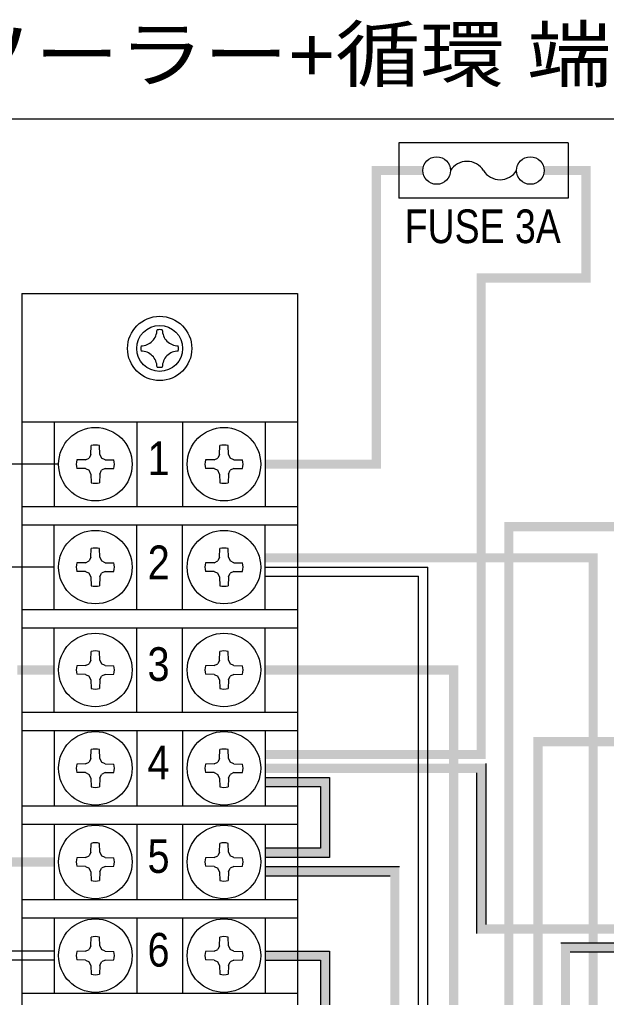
# Model space of a CAD drawing. Units: millimetres, scale not verified. Extents: x -1248 to 1240, y -219 to 343.
# Drawn here: x -209 to -145.2, y 129.5 to 236 of the extents above; entities that cross this region are included whole.
import ezdxf
from ezdxf.enums import TextEntityAlignment as Align

# ---------------------------------------------------------------- set-up
doc = ezdxf.new("R2010")
doc.units = ezdxf.units.MM
doc.header["$LTSCALE"] = 2
doc.layers.add('0-0', color=4, linetype='Continuous')
doc.styles.add('ＭＳ Ｐゴシック', font='')
doc.styles.get('ＭＳ Ｐゴシック').set_extended_font_data('MS PGothic')

msp = doc.modelspace()

# ---------------------------------------------------------------- linework, layer by layer
at = {"layer": '0-0', "color": 7}
for p, q in [((-238.785, 225.161), (-78.785, 225.161)), ((-149.336, 222.532), (-149.336, 216.532)), ((-149.336, 216.532), (-167.736, 216.532)), ((-208.785, 206.161), (-178.785, 206.161)), ((-208.785, 206.161), (-208.785, 129.961)), ((-178.785, 206.161), (-178.785, 129.961)), ((-204.785, 187.561), (-222.68, 187.561)), ((-205.285, 176.361), (-222.68, 176.361)), ((-158.285, 154.961), (-158.285, 137.461)), ((-182.285, 153.461), (-175.285, 153.461)), ((-175.285, 153.461), (-175.285, 144.761)), ((-159.285, 153.961), (-159.285, 136.461)), ((-176.285, 145.761), (-182.285, 145.761)), ((-175.285, 144.761), (-182.285, 144.761)), ((-182.285, 143.761), (-167.685, 143.761)), ((-182.285, 142.761), (-168.685, 142.761)), ((-150.106, 135.461), (-137.285, 135.461)), ((-182.285, 134.561), (-175.285, 134.561)), ((-149.106, 134.461), (-137.285, 134.461)), ((-208.785, 129.961), (-208.785, 74.161)), ((-178.785, 129.961), (-178.785, 74.161))]:
    msp.add_line(p, q, dxfattribs=at)
at = {"layer": '0-0'}
for p, q in [((-208.785, 192.161), (-178.785, 192.161)), ((-205.285, 192.161), (-205.285, 182.961)), ((-196.285, 192.161), (-196.285, 182.961)), ((-196.285, 192.161), (-196.285, 182.961)), ((-191.285, 192.161), (-191.285, 182.961)), ((-182.285, 192.161), (-182.285, 182.961)), ((-201.262, 188.632), (-201.248, 189.586)), ((-200.308, 188.632), (-200.322, 189.586)), ((-187.262, 188.632), (-187.248, 189.586)), ((-186.308, 188.632), (-186.322, 189.586)), ((-201.262, 188.632), (-201.451, 188.227)), ((-200.308, 188.632), (-200.119, 188.227)), ((-187.262, 188.632), (-187.451, 188.227)), ((-186.308, 188.632), (-186.119, 188.227)), ((-201.856, 188.038), (-202.81, 188.024)), ((-201.856, 188.038), (-201.451, 188.227)), ((-199.714, 188.038), (-200.119, 188.227)), ((-199.714, 188.038), (-198.76, 188.024)), ((-187.856, 188.038), (-188.81, 188.024)), ((-187.856, 188.038), (-187.451, 188.227)), ((-185.714, 188.038), (-186.119, 188.227)), ((-185.714, 188.038), (-184.76, 188.024)), ((-201.856, 187.084), (-202.81, 187.098)), ((-201.856, 187.084), (-201.451, 186.895)), ((-201.262, 186.49), (-201.451, 186.895)), ((-201.262, 186.49), (-201.248, 185.536)), ((-200.308, 186.49), (-200.322, 185.536)), ((-200.308, 186.49), (-200.119, 186.895)), ((-199.714, 187.084), (-200.119, 186.895)), ((-199.714, 187.084), (-198.76, 187.098)), ((-187.856, 187.084), (-188.81, 187.098)), ((-187.856, 187.084), (-187.451, 186.895)), ((-187.262, 186.49), (-187.451, 186.895)), ((-187.262, 186.49), (-187.248, 185.536)), ((-186.308, 186.49), (-186.322, 185.536)), ((-186.308, 186.49), (-186.119, 186.895)), ((-185.714, 187.084), (-186.119, 186.895)), ((-185.714, 187.084), (-184.76, 187.098)), ((-208.785, 182.961), (-178.785, 182.961)), ((-208.785, 180.961), (-178.785, 180.961)), ((-205.285, 171.761), (-205.285, 180.961)), ((-196.285, 171.761), (-196.285, 180.961)), ((-196.285, 171.761), (-196.285, 180.961)), ((-196.285, 171.761), (-196.285, 180.961)), ((-196.285, 171.761), (-196.285, 180.961)), ((-191.285, 171.761), (-191.285, 180.961)), ((-191.285, 171.761), (-191.285, 180.961)), ((-182.285, 171.761), (-182.285, 180.961)), ((-201.262, 177.432), (-201.248, 178.386)), ((-200.308, 177.432), (-200.322, 178.386)), ((-187.262, 177.432), (-187.248, 178.386)), ((-186.308, 177.432), (-186.322, 178.386)), ((-201.856, 176.838), (-202.81, 176.824)), ((-201.856, 176.838), (-201.451, 177.027)), ((-201.262, 177.432), (-201.451, 177.027)), ((-200.308, 177.432), (-200.119, 177.027)), ((-199.714, 176.838), (-200.119, 177.027)), ((-199.714, 176.838), (-198.76, 176.824)), ((-187.856, 176.838), (-188.81, 176.824)), ((-187.856, 176.838), (-187.451, 177.027)), ((-187.262, 177.432), (-187.451, 177.027)), ((-186.308, 177.432), (-186.119, 177.027)), ((-185.714, 176.838), (-186.119, 177.027)), ((-185.714, 176.838), (-184.76, 176.824)), ((-201.856, 175.884), (-202.81, 175.898)), ((-201.856, 175.884), (-201.451, 175.695)), ((-201.262, 175.29), (-201.451, 175.695)), ((-200.308, 175.29), (-200.119, 175.695)), ((-199.714, 175.884), (-200.119, 175.695)), ((-199.714, 175.884), (-198.76, 175.898)), ((-187.856, 175.884), (-188.81, 175.898)), ((-187.856, 175.884), (-187.451, 175.695)), ((-187.262, 175.29), (-187.451, 175.695)), ((-186.308, 175.29), (-186.119, 175.695)), ((-185.714, 175.884), (-186.119, 175.695)), ((-185.714, 175.884), (-184.76, 175.898)), ((-182.285, 176.361), (-164.599, 176.361)), ((-164.599, -10.053), (-164.599, 176.361)), ((-201.262, 175.29), (-201.248, 174.336)), ((-200.308, 175.29), (-200.322, 174.336)), ((-187.262, 175.29), (-187.248, 174.336)), ((-186.308, 175.29), (-186.322, 174.336)), ((-182.285, 175.361), (-165.599, 175.361)), ((-165.599, -10.05), (-165.599, 175.361)), ((-208.785, 171.761), (-178.785, 171.761)), ((-208.785, 169.761), (-178.785, 169.761)), ((-205.285, 160.561), (-205.285, 169.761)), ((-196.285, 160.561), (-196.285, 169.761)), ((-196.285, 160.561), (-196.285, 169.761)), ((-196.285, 160.561), (-196.285, 169.761)), ((-196.285, 160.561), (-196.285, 169.761)), ((-191.285, 160.561), (-191.285, 169.761)), ((-191.285, 160.561), (-191.285, 169.761)), ((-182.285, 160.561), (-182.285, 169.761)), ((-201.262, 166.232), (-201.248, 167.186)), ((-200.308, 166.232), (-200.322, 167.186)), ((-187.262, 166.232), (-187.248, 167.186)), ((-186.308, 166.232), (-186.322, 167.186)), ((-201.262, 166.232), (-201.451, 165.827)), ((-200.308, 166.232), (-200.119, 165.827)), ((-187.262, 166.232), (-187.451, 165.827)), ((-186.308, 166.232), (-186.119, 165.827)), ((-201.856, 165.638), (-202.81, 165.624)), ((-201.856, 165.638), (-201.451, 165.827)), ((-199.714, 165.638), (-200.119, 165.827)), ((-199.714, 165.638), (-198.76, 165.624)), ((-187.856, 165.638), (-188.81, 165.624)), ((-187.856, 165.638), (-187.451, 165.827)), ((-185.714, 165.638), (-186.119, 165.827)), ((-185.714, 165.638), (-184.76, 165.624)), ((-201.856, 164.684), (-202.81, 164.698)), ((-201.856, 164.684), (-201.451, 164.495)), ((-201.262, 164.09), (-201.451, 164.495)), ((-201.262, 164.09), (-201.248, 163.136)), ((-200.308, 164.09), (-200.322, 163.136)), ((-200.308, 164.09), (-200.119, 164.495)), ((-199.714, 164.684), (-200.119, 164.495)), ((-199.714, 164.684), (-198.76, 164.698)), ((-187.856, 164.684), (-188.81, 164.698)), ((-187.856, 164.684), (-187.451, 164.495)), ((-187.262, 164.09), (-187.451, 164.495)), ((-187.262, 164.09), (-187.248, 163.136)), ((-186.308, 164.09), (-186.322, 163.136)), ((-186.308, 164.09), (-186.119, 164.495)), ((-185.714, 164.684), (-186.119, 164.495)), ((-185.714, 164.684), (-184.76, 164.698)), ((-208.785, 160.561), (-178.785, 160.561)), ((-208.785, 158.561), (-178.785, 158.561)), ((-205.285, 158.561), (-205.285, 150.361)), ((-196.285, 158.561), (-196.285, 150.361)), ((-196.285, 158.561), (-196.285, 150.361)), ((-196.285, 158.561), (-196.285, 150.361)), ((-196.285, 158.561), (-196.285, 150.361)), ((-191.285, 158.561), (-191.285, 150.361)), ((-191.285, 158.561), (-191.285, 150.361)), ((-182.285, 158.561), (-182.285, 150.361)), ((-201.262, 155.532), (-201.451, 155.127)), ((-201.262, 155.532), (-201.248, 156.486)), ((-200.308, 155.532), (-200.322, 156.486)), ((-200.308, 155.532), (-200.119, 155.127)), ((-187.262, 155.532), (-187.451, 155.127)), ((-187.262, 155.532), (-187.248, 156.486)), ((-186.308, 155.532), (-186.322, 156.486)), ((-186.308, 155.532), (-186.119, 155.127)), ((-201.856, 154.938), (-202.81, 154.924)), ((-201.856, 154.938), (-201.451, 155.127)), ((-199.714, 154.938), (-200.119, 155.127)), ((-199.714, 154.938), (-198.76, 154.924)), ((-187.856, 154.938), (-188.81, 154.924)), ((-187.856, 154.938), (-187.451, 155.127)), ((-185.714, 154.938), (-186.119, 155.127)), ((-185.714, 154.938), (-184.76, 154.924)), ((-201.856, 153.984), (-202.81, 153.998)), ((-201.856, 153.984), (-201.451, 153.795)), ((-201.262, 153.39), (-201.451, 153.795)), ((-201.262, 153.39), (-201.248, 152.436)), ((-200.308, 153.39), (-200.322, 152.436)), ((-200.308, 153.39), (-200.119, 153.795)), ((-199.714, 153.984), (-200.119, 153.795)), ((-199.714, 153.984), (-198.76, 153.998)), ((-187.856, 153.984), (-188.81, 153.998)), ((-187.856, 153.984), (-187.451, 153.795)), ((-187.262, 153.39), (-187.451, 153.795)), ((-187.262, 153.39), (-187.248, 152.436)), ((-186.308, 153.39), (-186.322, 152.436)), ((-186.308, 153.39), (-186.119, 153.795)), ((-185.714, 153.984), (-186.119, 153.795)), ((-185.714, 153.984), (-184.76, 153.998)), ((-208.785, 150.361), (-178.785, 150.361)), ((-208.785, 148.361), (-178.785, 148.361)), ((-205.285, 148.361), (-205.285, 140.161)), ((-196.285, 148.361), (-196.285, 140.161)), ((-196.285, 148.361), (-196.285, 140.161)), ((-196.285, 148.361), (-196.285, 140.161)), ((-196.285, 148.361), (-196.285, 140.161)), ((-191.285, 148.361), (-191.285, 140.161)), ((-191.285, 148.361), (-191.285, 140.161)), ((-182.285, 148.361), (-182.285, 140.161)), ((-201.262, 145.332), (-201.248, 146.286)), ((-200.308, 145.332), (-200.322, 146.286)), ((-187.262, 145.332), (-187.248, 146.286)), ((-186.308, 145.332), (-186.322, 146.286)), ((-201.856, 144.738), (-201.451, 144.927)), ((-201.262, 145.332), (-201.451, 144.927)), ((-200.308, 145.332), (-200.119, 144.927)), ((-199.714, 144.738), (-200.119, 144.927)), ((-187.856, 144.738), (-187.451, 144.927)), ((-187.262, 145.332), (-187.451, 144.927)), ((-186.308, 145.332), (-186.119, 144.927)), ((-185.714, 144.738), (-186.119, 144.927)), ((-201.856, 144.738), (-202.81, 144.724)), ((-201.856, 143.784), (-202.81, 143.798)), ((-201.856, 143.784), (-201.451, 143.595)), ((-199.714, 143.784), (-200.119, 143.595)), ((-199.714, 144.738), (-198.76, 144.724)), ((-199.714, 143.784), (-198.76, 143.798)), ((-187.856, 144.738), (-188.81, 144.724)), ((-187.856, 143.784), (-188.81, 143.798)), ((-187.856, 143.784), (-187.451, 143.595)), ((-185.714, 143.784), (-186.119, 143.595)), ((-185.714, 144.738), (-184.76, 144.724)), ((-185.714, 143.784), (-184.76, 143.798)), ((-201.262, 143.19), (-201.451, 143.595)), ((-201.262, 143.19), (-201.248, 142.236)), ((-200.308, 143.19), (-200.322, 142.236)), ((-200.308, 143.19), (-200.119, 143.595)), ((-187.262, 143.19), (-187.451, 143.595)), ((-187.262, 143.19), (-187.248, 142.236)), ((-186.308, 143.19), (-186.322, 142.236)), ((-186.308, 143.19), (-186.119, 143.595)), ((-208.785, 140.161), (-178.785, 140.161)), ((-208.785, 140.161), (-178.785, 140.161)), ((-208.785, 138.161), (-178.785, 138.161)), ((-205.285, 138.161), (-205.285, 129.961)), ((-196.285, 138.161), (-196.285, 129.961)), ((-196.285, 138.161), (-196.285, 129.961)), ((-196.285, 138.161), (-196.285, 129.961)), ((-196.285, 138.161), (-196.285, 129.961)), ((-191.285, 138.161), (-191.285, 129.961)), ((-191.285, 138.161), (-191.285, 129.961)), ((-182.285, 138.161), (-182.285, 129.961)), ((-201.262, 135.132), (-201.248, 136.086)), ((-200.308, 135.132), (-200.322, 136.086)), ((-187.262, 135.132), (-187.248, 136.086)), ((-186.308, 135.132), (-186.322, 136.086)), ((-205.285, 134.561), (-222.546, 134.561)), ((-201.856, 134.538), (-202.81, 134.524)), ((-201.856, 134.538), (-201.451, 134.727)), ((-201.262, 135.132), (-201.451, 134.727)), ((-200.308, 135.132), (-200.119, 134.727)), ((-199.714, 134.538), (-200.119, 134.727)), ((-199.714, 134.538), (-198.76, 134.524)), ((-187.856, 134.538), (-188.81, 134.524)), ((-187.856, 134.538), (-187.451, 134.727)), ((-187.262, 135.132), (-187.451, 134.727)), ((-186.308, 135.132), (-186.119, 134.727)), ((-185.714, 134.538), (-186.119, 134.727)), ((-185.714, 134.538), (-184.76, 134.524)), ((-205.285, 133.561), (-222.814, 133.561)), ((-201.856, 133.584), (-202.81, 133.598)), ((-201.856, 133.584), (-201.451, 133.395)), ((-201.262, 132.99), (-201.451, 133.395)), ((-200.308, 132.99), (-200.119, 133.395)), ((-199.714, 133.584), (-200.119, 133.395)), ((-199.714, 133.584), (-198.76, 133.598)), ((-187.856, 133.584), (-188.81, 133.598)), ((-187.856, 133.584), (-187.451, 133.395)), ((-187.262, 132.99), (-187.451, 133.395)), ((-186.308, 132.99), (-186.119, 133.395)), ((-185.714, 133.584), (-186.119, 133.395)), ((-185.714, 133.584), (-184.76, 133.598)), ((-201.262, 132.99), (-201.248, 132.036)), ((-200.308, 132.99), (-200.322, 132.036)), ((-187.262, 132.99), (-187.248, 132.036)), ((-186.308, 132.99), (-186.322, 132.036)), ((-208.785, 129.961), (-178.785, 129.961))]:
    msp.add_line(p, q, dxfattribs=at)
at = {"layer": '0-0', "color": 7}
for points in [[(-149.336, 222.532), (-167.736, 222.532), (-167.736, 216.532)], [(-182.285, 152.461), (-176.285, 152.461), (-176.285, 145.761)], [(-175.285, 134.561), (-175.285, 123.361), (-182.285, 123.361)], [(-182.285, 133.561), (-176.285, 133.561), (-176.285, 124.361)]]:
    msp.add_lwpolyline(points, dxfattribs=at)
for centre in [(-163.636, 219.532), (-153.436, 219.532)]:
    msp.add_circle(centre, 1.5, dxfattribs=at)
at = {"layer": '0-0'}
for centre, radius in [((-193.785, 200.161), 3.5), ((-193.785, 200.161), 2.5), ((-200.785, 187.561), 4), ((-186.785, 187.561), 4), ((-200.785, 176.361), 4), ((-186.785, 176.361), 4), ((-200.785, 165.161), 4), ((-186.785, 165.161), 4), ((-200.785, 154.461), 4), ((-186.785, 154.461), 4), ((-200.785, 144.261), 4), ((-186.785, 144.261), 4), ((-200.785, 134.061), 4), ((-186.785, 134.061), 4)]:
    msp.add_circle(centre, radius, dxfattribs=at)
at = {"layer": '0-0', "color": 7}
for centre, start, end in [((-160.336, 218.412), 31.89079, 148.10921), ((-156.736, 220.652), 211.89079, 328.10921)]:
    msp.add_arc(centre, 2.12, start, end, dxfattribs=at)
at = {"layer": '0-0'}
for centre, radius, start, end in [((-195.815, 202.191), 1.742, 269.99869, 0.0013), ((-193.785, 200.161), 2.05, 90, 98.06195), ((-193.785, 200.161), 2.05, 81.93803, 89.99998), ((-191.755, 202.191), 1.742, 179.99869, 270.0013), ((-193.785, 200.161), 2.05, 171.93803, 180), ((-193.785, 200.161), 2.05, 180, 188.06195), ((-193.785, 200.161), 2.05, 0, 8.06195), ((-193.785, 200.161), 2.05, 351.93803, 0), ((-195.815, 198.131), 1.742, 359.99869, 90.0013), ((-191.755, 198.131), 1.742, 89.99869, 180.0013), ((-193.785, 200.161), 2.05, 261.93803, 270), ((-193.785, 200.161), 2.05, 270, 278.06195), ((-200.785, 187.561), 2.077, 77.11888, 102.88113), ((-186.785, 187.561), 2.077, 77.11887, 102.88112), ((-200.785, 187.561), 2.077, 167.11888, 192.88113), ((-200.785, 187.561), 2.077, 347.11888, 12.88113), ((-186.785, 187.561), 2.077, 167.11887, 192.88112), ((-186.785, 187.561), 2.077, 347.11887, 12.88112), ((-200.785, 187.561), 2.077, 257.11888, 282.88113), ((-186.785, 187.561), 2.077, 257.11887, 282.88112), ((-200.785, 176.361), 2.077, 77.11887, 102.88112), ((-186.785, 176.361), 2.077, 77.11888, 102.88113), ((-200.785, 176.361), 2.077, 167.11887, 192.88112), ((-200.785, 176.361), 2.077, 347.11887, 12.88112), ((-186.785, 176.361), 2.077, 167.11888, 192.88113), ((-186.785, 176.361), 2.077, 347.11888, 12.88113), ((-200.785, 176.361), 2.077, 257.11887, 282.88112), ((-186.785, 176.361), 2.077, 257.11888, 282.88113), ((-200.785, 165.161), 2.077, 77.11887, 102.88112), ((-186.785, 165.161), 2.077, 77.11888, 102.88113), ((-200.785, 165.161), 2.077, 167.11887, 192.88112), ((-200.785, 165.161), 2.077, 347.11887, 12.88112), ((-186.785, 165.161), 2.077, 167.11888, 192.88113), ((-186.785, 165.161), 2.077, 347.11888, 12.88113), ((-200.785, 165.161), 2.077, 257.11887, 282.88112), ((-186.785, 165.161), 2.077, 257.11888, 282.88113), ((-200.785, 154.461), 2.077, 77.11888, 102.88113), ((-186.785, 154.461), 2.077, 77.11887, 102.88112), ((-200.785, 154.461), 2.077, 167.11888, 192.88113), ((-200.785, 154.461), 2.077, 347.11888, 12.88113), ((-186.785, 154.461), 2.077, 167.11887, 192.88112), ((-186.785, 154.461), 2.077, 347.11887, 12.88112), ((-200.785, 154.461), 2.077, 257.11888, 282.88113), ((-186.785, 154.461), 2.077, 257.11887, 282.88112), ((-200.785, 144.261), 2.077, 77.11888, 102.88113), ((-186.785, 144.261), 2.077, 77.11887, 102.88112), ((-200.785, 144.261), 2.077, 167.11888, 192.88113), ((-200.785, 144.261), 2.077, 347.11888, 12.88113), ((-186.785, 144.261), 2.077, 167.11887, 192.88112), ((-186.785, 144.261), 2.077, 347.11887, 12.88112), ((-200.785, 144.261), 2.077, 257.11888, 282.88113), ((-186.785, 144.261), 2.077, 257.11887, 282.88112), ((-200.785, 134.061), 2.077, 77.11888, 102.88113), ((-186.785, 134.061), 2.077, 77.11887, 102.88112), ((-200.785, 134.061), 2.077, 167.11888, 192.88113), ((-200.785, 134.061), 2.077, 347.11888, 12.88113), ((-186.785, 134.061), 2.077, 167.11887, 192.88112), ((-186.785, 134.061), 2.077, 347.11887, 12.88112), ((-200.785, 134.061), 2.077, 257.11888, 282.88113), ((-186.785, 134.061), 2.077, 257.11887, 282.88112)]:
    msp.add_arc(centre, radius, start, end, dxfattribs=at)
at = {"layer": '0-0', "color": 7}
for points in [[(-169.691, 219.032), (-165.136, 219.032), (-170.691, 220.032)], [(-165.136, 219.032), (-165.136, 220.032), (-170.691, 220.032)], [(-169.691, 187.061), (-169.691, 219.032), (-170.691, 220.032)], [(-169.691, 187.061), (-170.691, 220.032), (-170.691, 188.061)], [(-151.936, 220.032), (-151.936, 219.032), (-147.879, 219.032)], [(-146.879, 220.032), (-151.936, 220.032), (-147.879, 219.032)], [(-147.879, 208.338), (-147.879, 219.032), (-146.879, 207.338), (-146.879, 220.032)], [(-146.879, 207.338), (-147.879, 208.338), (-158.285, 207.338), (-159.285, 208.338)], [(-158.285, 207.338), (-159.285, 208.338), (-159.285, 156.461)], [(-158.285, 155.461), (-158.285, 207.338), (-159.285, 156.461)], [(-182.285, 188.061), (-182.285, 187.061), (-169.691, 187.061)], [(-169.691, 187.061), (-170.691, 188.061), (-182.285, 188.061)], [(-182.285, 177.861), (-182.285, 176.861), (-146.106, 177.861), (-147.106, 176.861)], [(-146.106, 177.861), (-147.106, 176.861), (-146.106, 114.061), (-147.106, 113.061)], [(-153.106, -7.373), (-152.106, -7.461), (-153.106, 157.861), (-152.106, 156.861)], [(-153.106, 157.861), (-152.106, 156.861), (-137.285, 157.861), (-137.285, 156.861)], [(-158.285, 155.461), (-159.285, 156.461), (-182.285, 156.461)], [(-182.285, 156.461), (-182.285, 155.461), (-158.285, 155.461)], [(-182.285, 154.961), (-182.285, 153.961), (-159.285, 153.961)], [(-158.285, 154.961), (-182.285, 154.961), (-159.285, 153.961)], [(-159.285, 136.461), (-158.285, 137.461), (-158.285, 154.961)], [(-158.285, 154.961), (-159.285, 153.961), (-159.285, 136.461)], [(-205.285, 143.761), (-205.285, 144.761), (-222.814, 144.761)], [(-222.546, 143.761), (-205.285, 143.761), (-222.814, 144.761)], [(-182.285, 143.761), (-182.285, 142.761), (-167.685, 143.761), (-168.685, 142.761)], [(-167.685, 143.761), (-168.685, 142.761), (-167.685, 56.869), (-168.685, 57.869)], [(-159.285, 136.461), (-137.285, 136.461), (-137.285, 137.461)], [(-159.285, 136.461), (-137.285, 137.461), (-158.285, 137.461)], [(-150.106, 135.461), (-150.106, 26.869), (-149.106, 27.869)], [(-137.285, 134.461), (-137.285, 135.461), (-150.106, 135.461)], [(-150.106, 135.461), (-149.106, 27.869), (-149.106, 134.461)], [(-150.106, 135.461), (-149.106, 134.461), (-137.285, 134.461)]]:
    msp.add_solid(points, dxfattribs=at)
at = {"layer": '0-0', "color": 1}
for points in [[(-137.285, 181.261), (-137.285, 180.261), (-156.285, 181.261), (-155.285, 180.261)], [(-155.285, 180.261), (-156.285, 181.261), (-155.285, 91.361), (-156.285, 90.361)]]:
    msp.add_solid(points, dxfattribs=at)
at = {"layer": '0-0', "color": 3}
for points in [[(-209.285, 165.661), (-209.285, 164.661), (-205.285, 165.661), (-205.285, 164.661)], [(-178.285, 165.661), (-178.285, 164.661), (-174.285, 165.661), (-174.285, 164.661)], [(-170.285, 165.661), (-170.285, 164.661), (-166.285, 165.661), (-166.285, 164.661)], [(-161.285, 165.661), (-162.285, 165.661), (-161.285, 161.661), (-162.285, 161.661)], [(-161.285, 157.661), (-162.285, 157.661), (-161.285, 153.661), (-162.285, 153.661)], [(-161.285, 149.661), (-162.285, 149.661), (-161.285, 145.661), (-162.285, 145.661)], [(-161.285, 141.661), (-162.285, 141.661), (-161.285, 137.661), (-162.285, 137.661)], [(-161.285, 133.661), (-162.285, 133.661), (-161.285, 129.661), (-162.285, 129.661)]]:
    msp.add_solid(points, dxfattribs=at)
at = {"layer": '0-0', "color": 2}
for points in [[(-178.285, 165.661), (-178.285, 164.661), (-182.285, 165.661), (-182.285, 164.661)], [(-170.285, 165.661), (-170.285, 164.661), (-174.285, 165.661), (-174.285, 164.661)], [(-166.285, 165.661), (-166.285, 164.661), (-162.285, 165.661), (-162.285, 164.661)], [(-162.285, 157.661), (-161.285, 157.661), (-162.285, 161.661), (-161.285, 161.661)], [(-162.285, 149.661), (-161.285, 149.661), (-162.285, 153.661), (-161.285, 153.661)], [(-162.285, 141.661), (-161.285, 141.661), (-162.285, 145.661), (-161.285, 145.661)], [(-162.285, 133.661), (-161.285, 133.661), (-162.285, 137.661), (-161.285, 137.661)], [(-162.285, 125.661), (-161.285, 125.661), (-162.285, 129.661), (-161.285, 129.661)]]:
    msp.add_solid(points, dxfattribs=at)
at = {"layer": '0-0', "color": 254}
for points in [[(-175.285, 153.461), (-182.285, 153.461), (-182.285, 152.461)], [(-175.285, 153.461), (-182.285, 152.461), (-176.285, 152.461)], [(-175.285, 153.461), (-176.285, 152.461), (-176.285, 145.761)], [(-176.285, 145.761), (-175.285, 144.761), (-175.285, 153.461)], [(-182.285, 145.761), (-182.285, 144.761), (-175.285, 144.761)], [(-176.285, 145.761), (-182.285, 145.761), (-175.285, 144.761)], [(-182.285, 134.561), (-182.285, 133.561), (-176.285, 133.561)], [(-175.285, 134.561), (-182.285, 134.561), (-176.285, 133.561)], [(-175.285, 134.561), (-176.285, 133.561), (-176.285, 124.361)], [(-176.285, 124.361), (-175.285, 123.361), (-175.285, 134.561)]]:
    msp.add_solid(points, dxfattribs=at)

# ---------------------------------------------------------------- texts
at = {"layer": '0-0', "color": 7, "style": 'ＭＳ Ｐゴシック', "width": 1.15}
msp.add_text('ソーラー+循環 端子ボックス', height=5.865, dxfattribs=at).set_placement((-216.601, 227.488), align=Align.BOTTOM_LEFT)
at = {"layer": '0-0', "style": 'ＭＳ Ｐゴシック'}
for s, width, p in [('FUSE 3A', 0.85, (-167.112, 210.527)), ('1', 0.9, (-195.108, 185.269)), ('2', 0.9, (-195.086, 173.943)), ('3', 0.9, (-195.108, 162.869)), ('4', 0.9, (-195.108, 152.169)), ('5', 0.9, (-195.108, 141.969)), ('6', 0.9, (-195.108, 131.769))]:
    msp.add_text(s, height=3.666, dxfattribs=dict(at, width=width)).set_placement(p, align=Align.BOTTOM_LEFT)

doc.saveas('drawing.dxf')
